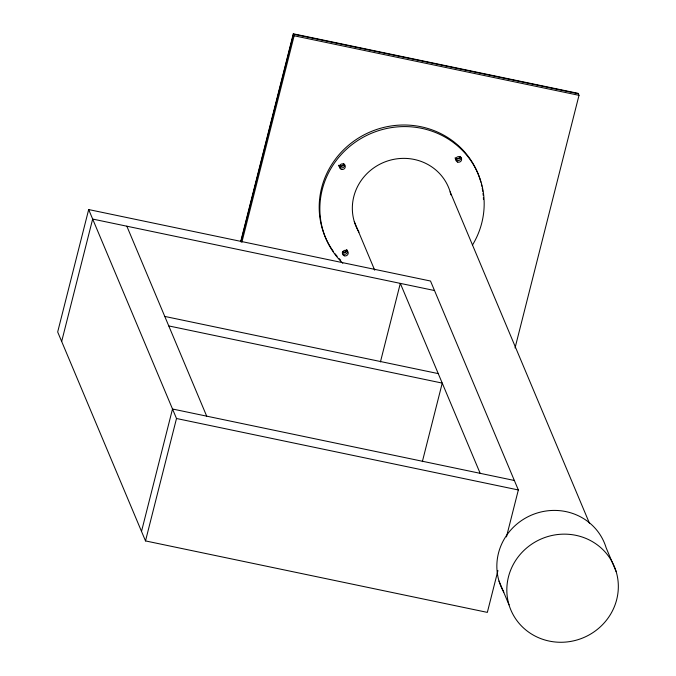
<?xml version="1.0" encoding="UTF-8"?>
<svg xmlns="http://www.w3.org/2000/svg" width="676" height="676" viewBox="0 0 676 676"><rect width="100%" height="100%" fill="white"/><g stroke="black" fill="none" stroke-linecap="round" stroke-linejoin="round"><path stroke-width="1.01" d="M506.459 536.896L518.34 489.965L430.511 281.03L88.674 209.56L57.68 331.984L145.509 540.918L487.345 612.388L497.933 570.561M61.668 341.473L92.663 219.058L434.499 290.528M141.512 531.42L172.507 409.005L514.343 480.475M145.509 540.918L176.504 418.503L88.674 209.56M240.74 241.442L293.308 33.8L578.174 93.356L579.002 95.333L515.036 347.979M240.901 241.839L293.477 34.197L578.343 93.753M241.831 242.397L294.144 35.777L293.308 33.8M380.427 361.93L400.319 283.379L480.163 473.327M422.348 461.649L442.239 383.098L168.763 325.925M294.144 35.777L579.002 95.333M164.775 316.427L438.242 373.608M176.504 418.503L518.34 489.965M616.149 571.583A56.108 53.691 -22.8 0 0 522.396 551.979A56.108 53.691 -22.8 0 0 549.199 641.076A56.108 53.691 -22.8 0 0 616.149 571.583L606.161 547.839A56.108 53.691 -22.8 0 0 531.218 515.222A56.108 53.691 -22.8 0 0 503.823 592.142M450.148 191.857L589.421 523.165M354.3 221.618L374.715 270.197M499.032 581.098L509.011 604.843M126.843 226.206L206.695 416.154M333.31 251.379A82.692 79.117 -22.8 0 1 367.465 133.164A82.692 79.117 -22.8 0 1 480.856 182.131M481.371 184.134A82.692 79.117 -22.8 0 1 481.836 186.162M482.242 188.207A82.692 79.117 -22.8 0 1 482.748 191.291M483.01 193.361A82.692 79.117 -22.8 0 1 483.222 195.44M483.374 197.51A82.692 79.117 -22.8 0 1 483.475 199.581M340.653 260.192A82.692 79.117 -22.8 0 1 339.225 258.671M337.147 256.322A82.692 79.117 -22.8 0 1 335.178 253.889M342.791 263.251A82.692 79.117 -22.8 0 1 340.087 155.81A82.692 79.117 -22.8 0 1 450.377 140.397A82.692 79.117 -22.8 0 1 472.431 245.126M460.947 157.263A2.949 2.822 -22.8 0 1 455.379 159.071M344.54 164.251A2.949 2.822 -22.8 0 1 342.495 167.809A2.949 2.822 -22.8 0 1 338.879 165.941M347.329 250.264A2.949 2.822 -22.8 0 1 342.386 253.39M358.964 232.138A50.201 48.038 -22.8 0 1 384.247 162.189A50.201 48.038 -22.8 0 1 450.951 194.891M460.305 156.418A2.949 2.822 -22.8 0 1 455.117 158.108M346.915 250.12A2.949 2.822 -22.8 0 1 342.284 252.3M343.881 164.141A2.949 2.822 -22.8 0 1 343.594 164.834L343.138 165.443A2.949 2.822 -22.8 0 1 340.307 166.288L339.597 166.034A2.949 2.822 -22.8 0 1 338.989 165.603M460.043 156.426A2.932 2.805 -22.8 0 1 459.317 157.728L458.75 158.184A2.932 2.805 -22.8 0 1 455.193 157.93M346.467 250.095A2.746 2.628 -22.8 0 1 346.213 250.745L345.808 251.278A2.746 2.628 -22.8 0 1 342.504 251.895M343.721 163.744A2.949 2.822 -22.8 0 1 343.433 164.437L342.969 165.045A2.949 2.822 -22.8 0 1 340.138 165.89L339.428 165.637A2.949 2.822 -22.8 0 1 338.82 165.206M346.72 249.799A2.746 2.628 -22.8 0 1 342.673 252.292M457.686 162.088A2.949 2.822 -22.8 0 0 461.607 158.843A2.949 2.822 -22.8 0 0 456.849 157.254A2.949 2.822 -22.8 0 0 457.686 162.088M341.642 169.456A2.949 2.822 -22.8 0 0 345.199 165.831A2.949 2.822 -22.8 0 0 340.281 164.75A2.949 2.822 -22.8 0 0 341.642 169.456M344.287 255.79A2.949 2.822 -22.8 0 0 348.216 252.545A2.949 2.822 -22.8 0 0 343.459 250.957A2.949 2.822 -22.8 0 0 344.287 255.79"/></g></svg>
